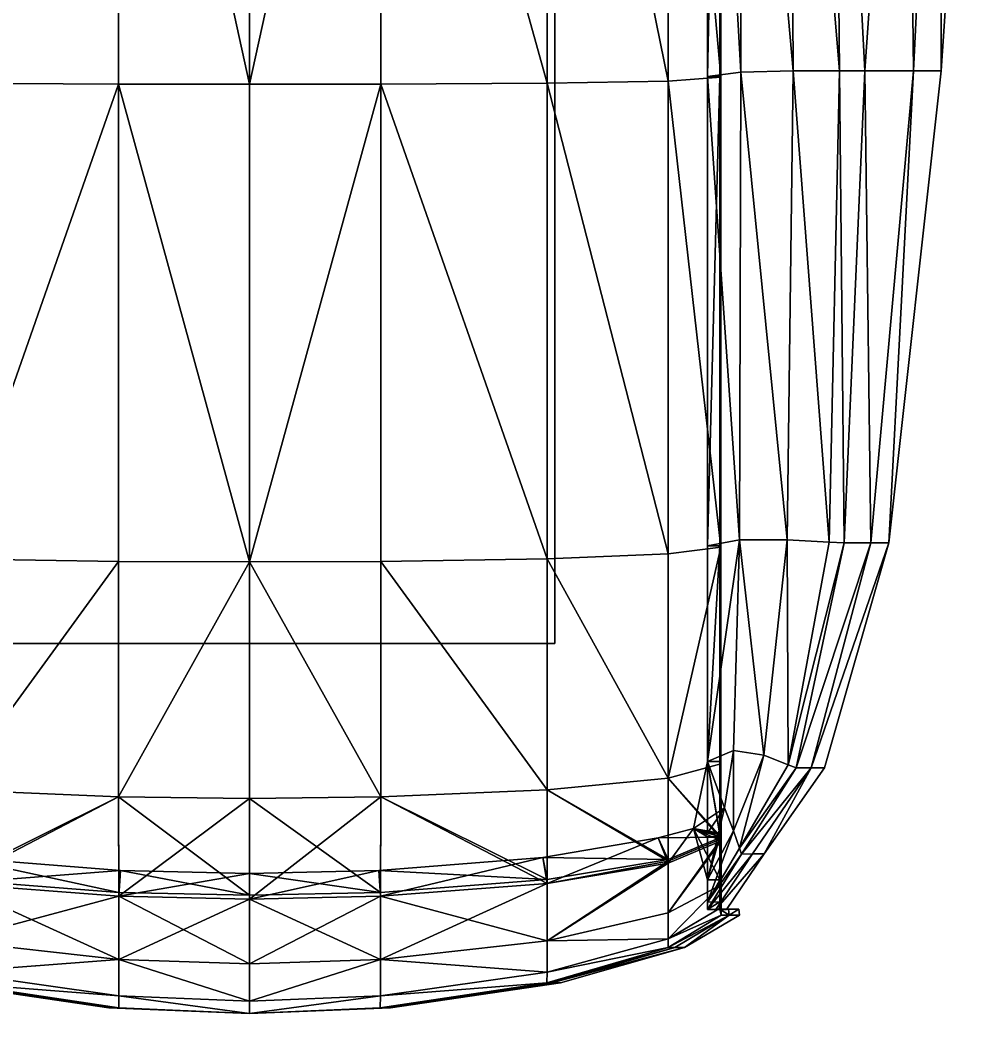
# Model space of a CAD drawing. Header units: centimetres. Extents: x -1193 to 1218, y -860 to 783.
# Drawn here: x 1087.2 to 1216.3, y -178.6 to -44.5 of the extents above; entities that cross this region are included whole.
import ezdxf

# ---------------------------------------------------------------- set-up
doc = ezdxf.new("R2010")
doc.units = ezdxf.units.CM
doc.layers.add('fabric', color=7, linetype='Continuous', true_color=0x9ab9e5)
doc.layers.add('wood', color=7, linetype='Continuous', true_color=0x9ab9e5)

msp = doc.modelspace()

# ---------------------------------------------------------------- meshes
at = {"layer": 'fabric', "color": 224, "true_color": 0xa7007f}
mesh = msp.add_polyface(dxfattribs=at)
corners = [(1078.08, 27.18, 210.03), (1100.45, 27.14, 211.48), (1100.45, 107.42, 211.46), (1078.08, 107.38, 210.02), (1061.84, 107.5, 207.6), (1061.84, 27.39, 207.6), (1052.2, 28.41, 198.82), (1045.5, 28.59, 190.5), (1045.08, -51.34, 190.46), (1039.59, 28.59, 160.6), (1038.86, -51.34, 160.53), (1052.3, 108.37, 198.83), (1045.92, 108.52, 190.54), (1040.32, 108.52, 160.67), (1056.55, 27.89, 204.19), (1052.09, -51.54, 198.81), (1054.76, 27.84, 204.73), (1054.76, 107.87, 204.73), (1056.55, 107.91, 204.19), (1118.04, 27.14, 211.8), (1118.04, 107.43, 211.78), (1029.83, 28.59, 90.48), (1035.45, -51.34, 90.41), (1036.66, 28.59, 0.25), (1040.59, -51.34, 0.19), (1029.81, 108.52, 90.56), (1019.84, 28.59, -78.8), (1035.55, 108.52, 0.32), (1054.9, 107.93, 204.19), (1054.9, 27.91, 204.19), (1056.55, -52.13, 204.19), (1054.76, -52.19, 204.73), (1078.08, 27.18, -419.51), (1078.08, 107.38, -419.5), (1100.45, 107.42, -420.94), (1100.45, 27.14, -420.96), (1061.84, 27.39, -417.08), (1061.84, 107.5, -417.08), (1045.08, -51.34, -399.94), (1045.5, 28.59, -399.98), (1052.2, 28.41, -408.3), (1038.86, -51.34, -370.01), (1039.59, 28.59, -370.08), (1045.92, 108.52, -400.02), (1052.3, 108.37, -408.31), (1052.09, -51.54, -408.29), (1056.55, 27.89, -413.67), (1054.76, 27.84, -414.21), (1054.76, 107.87, -414.21), (1056.55, 107.91, -413.67), (1118.04, 107.43, -421.26), (1118.04, 27.14, -421.28), (1035.45, -51.34, -299.89), (1029.83, 28.59, -299.96), (1028.92, -51.34, -209.67), (1025, 28.59, -209.74), (1040.32, 108.52, -370.15), (1029.81, 108.52, -300.04), (1023.89, 108.52, -209.81), (1054.9, 107.93, -413.67), (1054.9, 27.91, -413.67), (1056.55, -52.13, -413.67), (1054.76, -52.19, -414.21)]
mesh.append_faces([[corners[k] for k in face] for face in [(0, 1, 2), (2, 3, 0), (3, 4, 5), (5, 0, 3), (6, 7, 8), (7, 9, 10), (7, 6, 11), (11, 12, 7), (12, 13, 9), (9, 7, 12), (14, 6, 15), (16, 5, 4), (4, 17, 16), (18, 11, 6), (6, 14, 18), (2, 1, 19), (19, 20, 2), (9, 21, 22), (21, 23, 24), (21, 9, 13), (23, 21, 25), (24, 23, 26), (26, 23, 27), (28, 18, 14), (14, 29, 28), (29, 14, 30), (28, 29, 16), (16, 17, 28), (31, 16, 29), (32, 33, 34), (34, 35, 32), (33, 32, 36), (36, 37, 33), (38, 39, 40), (41, 42, 39), (39, 43, 44), (44, 40, 39), (43, 39, 42), (45, 40, 46), (47, 48, 37), (37, 36, 47), (49, 46, 40), (40, 44, 49), (34, 50, 51), (51, 35, 34), (52, 53, 42), (54, 55, 53), (56, 42, 53), (57, 53, 55), (26, 55, 54), (58, 55, 26), (59, 60, 46), (46, 49, 59), (61, 46, 60), (59, 48, 47), (47, 60, 59), (60, 47, 62)]], dxfattribs={"vtx2": -1, "color": 224})
mesh = msp.add_polyface(dxfattribs=at)
corners = [(1158.01, 27.18, 210.03), (1158.01, 107.38, 210.02), (1135.64, 107.42, 211.46), (1135.64, 27.14, 211.48), (1174.25, 27.39, 207.6), (1174.25, 107.5, 207.6), (1191.01, -51.34, 190.46), (1190.59, 28.59, 190.5), (1183.89, 28.41, 198.82), (1197.23, -51.34, 160.53), (1196.49, 28.59, 160.6), (1190.17, 108.52, 190.54), (1183.79, 108.37, 198.83), (1195.77, 108.52, 160.67), (1184, -51.54, 198.81), (1179.54, 27.89, 204.19), (1181.33, 27.84, 204.73), (1181.33, 107.87, 204.73), (1179.54, 107.91, 204.19), (1118.04, 107.43, 211.78), (1118.04, 27.14, 211.8), (1200.64, -51.34, 90.41), (1206.26, 28.59, 90.48), (1207.17, -51.34, 0.19), (1211.09, 28.59, 0.25), (1206.28, 108.52, 90.56), (1210.89, -51.34, -78.8), (1216.25, 28.59, -78.8), (1212.2, 108.52, 0.32), (1181.19, 107.93, 204.19), (1181.19, 27.91, 204.19), (1179.54, -52.13, 204.19), (1181.33, -52.19, 204.73), (1158.01, 27.18, -419.51), (1135.64, 27.14, -420.96), (1135.64, 107.42, -420.94), (1158.01, 107.38, -419.5), (1174.25, 107.5, -417.08), (1174.25, 27.39, -417.08), (1183.89, 28.41, -408.3), (1190.59, 28.59, -399.98), (1191.01, -51.34, -399.94), (1196.49, 28.59, -370.08), (1197.23, -51.34, -370.01), (1183.79, 108.37, -408.31), (1190.17, 108.52, -400.02), (1179.54, 27.89, -413.67), (1184, -51.54, -408.29), (1181.33, 27.84, -414.21), (1181.33, 107.87, -414.21), (1179.54, 107.91, -413.67), (1118.04, 27.14, -421.28), (1118.04, 107.43, -421.26), (1206.26, 28.59, -299.96), (1200.64, -51.34, -299.89), (1211.09, 28.59, -209.74), (1207.17, -51.34, -209.67), (1195.77, 108.52, -370.15), (1206.28, 108.52, -300.04), (1212.2, 108.52, -209.81), (1181.19, 107.93, -413.67), (1181.19, 27.91, -413.67), (1179.54, -52.13, -413.67), (1181.33, -52.19, -414.21)]
mesh.append_faces([[corners[k] for k in face] for face in [(0, 1, 2), (2, 3, 0), (1, 0, 4), (4, 5, 1), (6, 7, 8), (9, 10, 7), (7, 11, 12), (12, 8, 7), (11, 7, 10), (10, 13, 11), (14, 8, 15), (16, 17, 5), (5, 4, 16), (18, 15, 8), (8, 12, 18), (2, 19, 20), (20, 3, 2), (21, 22, 10), (23, 24, 22), (13, 10, 22), (25, 22, 24), (26, 27, 24), (28, 24, 27), (29, 30, 15), (15, 18, 29), (31, 15, 30), (29, 17, 16), (16, 30, 29), (30, 16, 32), (33, 34, 35), (35, 36, 33), (36, 37, 38), (38, 33, 36), (39, 40, 41), (40, 42, 43), (40, 39, 44), (44, 45, 40), (42, 40, 45), (46, 39, 47), (48, 38, 37), (37, 49, 48), (50, 44, 39), (39, 46, 50), (35, 34, 51), (51, 52, 35), (42, 53, 54), (53, 55, 56), (53, 42, 57), (55, 53, 58), (55, 27, 26), (27, 55, 59), (60, 50, 46), (46, 61, 60), (61, 46, 62), (60, 61, 48), (48, 49, 60), (63, 48, 61)]], dxfattribs={"vtx2": -1, "color": 224})
mesh = msp.add_polyface(dxfattribs=at)
corners = [(1078.08, -53.02, 210.04), (1100.45, -53.13, 211.49), (1100.45, 27.14, 211.48), (1078.08, 27.18, 210.03), (1078.08, -116.83, 209.21), (1061.84, -52.72, 207.6), (1061.84, -116.15, 206.81), (1061.84, 27.39, 207.6), (1045.08, -51.34, 190.46), (1052.09, -51.54, 198.81), (1052.2, 28.41, 198.82), (1045.85, -114.27, 190.12), (1038.86, -51.34, 160.53), (1040.21, -114.59, 160.4), (1045.5, 28.59, 190.5), (1054.76, -52.19, 204.73), (1054.76, 27.84, 204.73), (1054.76, -115.25, 203.99), (1056.55, -52.13, 204.19), (1052.29, -114.27, 198.23), (1056.55, 27.89, 204.19), (1118.04, -117.26, 211), (1118.04, -53.15, 211.82), (1118.04, 27.14, 211.8), (1035.45, -51.34, 90.41), (1039.59, 28.59, 160.6), (1038.21, -114.69, 90.35), (1040.59, -51.34, 0.19), (1046.31, -114.69, 0.13), (1029.83, 28.59, 90.48), (1019.84, 28.59, -78.8), (1025.2, -51.34, -78.8), (1032.2, -114.69, -78.8), (1054.9, -52.11, 204.19), (1054.9, 27.91, 204.19), (1056.55, -115.11, 203.47), (1078.08, -53.02, -419.52), (1078.08, 27.18, -419.51), (1100.45, 27.14, -420.96), (1100.45, -53.13, -420.98), (1078.08, -116.83, -418.7), (1061.84, -116.15, -416.29), (1061.84, -52.72, -417.08), (1061.84, 27.39, -417.08), (1052.2, 28.41, -408.3), (1052.09, -51.54, -408.29), (1045.08, -51.34, -399.94), (1045.85, -114.27, -399.6), (1052.29, -114.27, -407.71), (1040.21, -114.59, -369.88), (1038.86, -51.34, -370.01), (1045.5, 28.59, -399.98), (1054.76, -52.19, -414.21), (1054.76, 27.84, -414.21), (1054.76, -115.25, -413.48), (1056.55, -52.13, -413.67), (1056.55, 27.89, -413.67), (1118.04, -53.15, -421.3), (1118.04, -117.26, -420.48), (1118.04, 27.14, -421.28), (1039.59, 28.59, -370.08), (1035.45, -51.34, -299.89), (1038.21, -114.69, -299.83), (1034.64, -114.69, -209.61), (1028.92, -51.34, -209.67), (1029.83, 28.59, -299.96), (1054.9, 27.91, -413.67), (1054.9, -52.11, -413.67), (1056.55, -115.11, -412.95)]
mesh.append_faces([[corners[k] for k in face] for face in [(0, 1, 2), (2, 3, 0), (1, 0, 4), (0, 5, 6), (3, 7, 5), (5, 0, 3), (8, 9, 10), (9, 8, 11), (8, 12, 13), (12, 8, 14), (15, 5, 7), (7, 16, 15), (5, 15, 17), (18, 9, 19), (9, 18, 20), (21, 22, 1), (2, 1, 22), (22, 23, 2), (24, 12, 25), (12, 24, 26), (24, 27, 28), (27, 24, 29), (30, 31, 27), (27, 31, 32), (18, 33, 34), (33, 18, 35), (17, 15, 33), (34, 33, 15), (36, 37, 38), (38, 39, 36), (40, 36, 39), (41, 42, 36), (37, 36, 42), (42, 43, 37), (44, 45, 46), (47, 46, 45), (45, 48, 47), (49, 50, 46), (51, 46, 50), (52, 53, 43), (43, 42, 52), (54, 52, 42), (48, 45, 55), (56, 55, 45), (39, 57, 58), (38, 59, 57), (57, 39, 38), (60, 50, 61), (62, 61, 50), (63, 64, 61), (65, 61, 64), (64, 31, 30), (32, 31, 64), (66, 67, 55), (68, 55, 67), (67, 52, 54), (52, 67, 66)]], dxfattribs={"vtx2": -1, "color": 224})
mesh = msp.add_polyface(dxfattribs=at)
corners = [(1158.01, -53.02, 210.04), (1158.01, 27.18, 210.03), (1135.64, 27.14, 211.48), (1135.64, -53.13, 211.49), (1158.01, -116.83, 209.21), (1174.25, -116.15, 206.81), (1174.25, -52.72, 207.6), (1174.25, 27.39, 207.6), (1183.89, 28.41, 198.82), (1184, -51.54, 198.81), (1191.01, -51.34, 190.46), (1190.24, -114.27, 190.12), (1195.88, -114.59, 160.4), (1197.23, -51.34, 160.53), (1190.59, 28.59, 190.5), (1181.33, -52.19, 204.73), (1181.33, 27.84, 204.73), (1181.33, -115.25, 203.99), (1183.8, -114.27, 198.23), (1179.54, -52.13, 204.19), (1179.54, 27.89, 204.19), (1118.04, -53.15, 211.82), (1118.04, -117.26, 211), (1118.04, 27.14, 211.8), (1196.49, 28.59, 160.6), (1200.64, -51.34, 90.41), (1197.88, -114.69, 90.35), (1201.45, -114.69, 0.13), (1207.17, -51.34, 0.19), (1206.26, 28.59, 90.48), (1211.09, 28.59, 0.25), (1210.89, -51.34, -78.8), (1203.88, -114.69, -78.8), (1181.19, 27.91, 204.19), (1181.19, -52.11, 204.19), (1179.54, -115.11, 203.47), (1158.01, -53.02, -419.52), (1135.64, -53.13, -420.98), (1135.64, 27.14, -420.96), (1158.01, 27.18, -419.51), (1158.01, -116.83, -418.7), (1174.25, -52.72, -417.08), (1174.25, -116.15, -416.29), (1174.25, 27.39, -417.08), (1191.01, -51.34, -399.94), (1184, -51.54, -408.29), (1183.89, 28.41, -408.3), (1190.24, -114.27, -399.6), (1183.8, -114.27, -407.71), (1197.23, -51.34, -370.01), (1195.88, -114.59, -369.88), (1190.59, 28.59, -399.98), (1181.33, -52.19, -414.21), (1181.33, 27.84, -414.21), (1181.33, -115.25, -413.48), (1179.54, -52.13, -413.67), (1179.54, 27.89, -413.67), (1118.04, -117.26, -420.48), (1118.04, -53.15, -421.3), (1118.04, 27.14, -421.28), (1200.64, -51.34, -299.89), (1196.49, 28.59, -370.08), (1197.88, -114.69, -299.83), (1207.17, -51.34, -209.67), (1201.45, -114.69, -209.61), (1206.26, 28.59, -299.96), (1211.09, 28.59, -209.74), (1181.19, -52.11, -413.67), (1181.19, 27.91, -413.67), (1179.54, -115.11, -412.95)]
mesh.append_faces([[corners[k] for k in face] for face in [(0, 1, 2), (2, 3, 0), (4, 0, 3), (5, 6, 0), (1, 0, 6), (6, 7, 1), (8, 9, 10), (11, 10, 9), (12, 13, 10), (14, 10, 13), (15, 16, 7), (7, 6, 15), (17, 15, 6), (18, 9, 19), (20, 19, 9), (3, 21, 22), (2, 23, 21), (21, 3, 2), (24, 13, 25), (26, 25, 13), (27, 28, 25), (29, 25, 28), (30, 28, 31), (32, 31, 28), (33, 34, 19), (35, 19, 34), (34, 15, 17), (15, 34, 33), (36, 37, 38), (38, 39, 36), (37, 36, 40), (36, 41, 42), (39, 43, 41), (41, 36, 39), (44, 45, 46), (47, 48, 45), (45, 44, 47), (44, 49, 50), (49, 44, 51), (52, 41, 43), (43, 53, 52), (41, 52, 54), (55, 45, 48), (45, 55, 56), (57, 58, 37), (38, 37, 58), (58, 59, 38), (60, 49, 61), (49, 60, 62), (60, 63, 64), (63, 60, 65), (31, 63, 66), (63, 31, 32), (55, 67, 68), (67, 55, 69), (54, 52, 67), (68, 67, 52)]], dxfattribs={"vtx2": -1, "color": 224})
mesh = msp.add_polyface(dxfattribs=at)
corners = [(1078.08, -116.83, 209.21), (1061.84, -116.15, 206.81), (1061.84, -146.25, 204.41), (1100.45, -117.18, 210.67), (1078.08, -147.83, 206.73), (1056.55, -144.05, 201.31), (1056.55, -115.11, 203.47), (1052.29, -114.27, 198.23), (1053.08, -142.55, 196.53), (1054.76, -115.25, 203.99), (1049.01, -143.19, 189.18), (1045.85, -114.27, 190.12), (1040.21, -114.59, 160.4), (1045.75, -144.46, 160.14), (1118.04, -117.26, 211), (1100.45, -148.77, 208.17), (1044.66, -144.89, 90.32), (1038.21, -114.69, 90.35), (1046.31, -114.69, 0.13), (1100.45, -53.13, 211.49), (1078.08, -53.02, 210.04), (1052.09, -51.54, 198.81), (1045.08, -51.34, 190.46), (1061.84, -52.72, 207.6), (1056.55, -52.13, 204.19), (1038.86, -51.34, 160.53), (1035.45, -51.34, 90.41), (1032.2, -114.69, -78.8), (1040.59, -51.34, 0.19), (1054.9, -115.1, 203.47), (1054.9, -52.11, 204.19), (1054.9, -144.03, 201.31), (1054.76, -144.36, 201.8), (1054.31, -144.89, 0.1), (1061.84, -146.25, -413.89), (1061.84, -116.15, -416.29), (1078.08, -116.83, -418.7), (1078.08, -147.83, -416.21), (1100.45, -117.18, -420.15), (1056.55, -144.05, -410.79), (1053.08, -142.55, -406.01), (1052.29, -114.27, -407.71), (1056.55, -115.11, -412.95), (1054.76, -115.25, -413.48), (1049.01, -143.19, -398.66), (1045.85, -114.27, -399.6), (1045.75, -144.46, -369.63), (1040.21, -114.59, -369.88), (1100.45, -148.77, -417.65), (1118.04, -117.26, -420.48), (1034.64, -114.69, -209.61), (1038.21, -114.69, -299.83), (1044.66, -144.89, -299.8), (1100.45, -53.13, -420.98), (1078.08, -53.02, -419.52), (1045.08, -51.34, -399.94), (1061.84, -52.72, -417.08), (1056.55, -52.13, -413.67), (1038.86, -51.34, -370.01), (1035.45, -51.34, -299.89), (1028.92, -51.34, -209.67), (1054.9, -52.11, -413.67), (1054.9, -115.1, -412.95), (1054.9, -144.03, -410.79), (1054.76, -144.36, -411.28), (1042.65, -144.89, -209.59)]
mesh.append_faces([[corners[k] for k in face] for face in [(0, 1, 2), (3, 0, 4), (5, 6, 7), (7, 8, 5), (2, 1, 9), (10, 8, 7), (7, 11, 10), (11, 12, 13), (13, 10, 11), (14, 3, 15), (16, 17, 18), (13, 12, 17), (0, 3, 19), (1, 0, 20), (11, 7, 21), (12, 11, 22), (9, 1, 23), (7, 6, 24), (19, 3, 14), (17, 12, 25), (18, 17, 26), (27, 18, 28), (6, 29, 30), (29, 6, 5), (5, 31, 29), (30, 29, 9), (29, 31, 32), (32, 9, 29), (33, 18, 27), (34, 35, 36), (37, 36, 38), (39, 40, 41), (41, 42, 39), (43, 35, 34), (44, 45, 41), (41, 40, 44), (45, 44, 46), (46, 47, 45), (48, 38, 49), (50, 51, 52), (51, 47, 46), (53, 38, 36), (54, 36, 35), (55, 45, 47), (56, 35, 43), (57, 42, 41), (49, 38, 53), (58, 47, 51), (59, 51, 50), (60, 50, 27), (61, 62, 42), (62, 63, 39), (39, 42, 62), (43, 62, 61), (62, 43, 64), (64, 63, 62), (27, 50, 65)]], dxfattribs={"vtx2": -1, "color": 224})
mesh = msp.add_polyface(dxfattribs=at)
corners = [(1174.25, -146.25, 204.41), (1174.25, -116.15, 206.81), (1158.01, -116.83, 209.21), (1158.01, -147.83, 206.73), (1135.64, -117.18, 210.67), (1179.54, -144.05, 201.31), (1183.01, -142.55, 196.53), (1183.8, -114.27, 198.23), (1179.54, -115.11, 203.47), (1181.33, -115.25, 203.99), (1187.08, -143.19, 189.18), (1190.24, -114.27, 190.12), (1190.34, -144.46, 160.14), (1195.88, -114.59, 160.4), (1135.64, -148.77, 208.17), (1118.04, -117.26, 211), (1201.45, -114.69, 0.13), (1197.88, -114.69, 90.35), (1191.43, -144.89, 90.32), (1135.64, -53.13, 211.49), (1158.01, -53.02, 210.04), (1184, -51.54, 198.81), (1191.01, -51.34, 190.46), (1174.25, -52.72, 207.6), (1179.54, -52.13, 204.19), (1197.23, -51.34, 160.53), (1200.64, -51.34, 90.41), (1207.17, -51.34, 0.19), (1203.88, -114.69, -78.8), (1181.19, -52.11, 204.19), (1181.19, -115.1, 203.47), (1181.19, -144.03, 201.31), (1181.33, -144.36, 201.8), (1193.44, -144.89, 0.1), (1158.01, -116.83, -418.7), (1174.25, -116.15, -416.29), (1174.25, -146.25, -413.89), (1135.64, -117.18, -420.15), (1158.01, -147.83, -416.21), (1179.54, -144.05, -410.79), (1179.54, -115.11, -412.95), (1183.8, -114.27, -407.71), (1183.01, -142.55, -406.01), (1181.33, -115.25, -413.48), (1187.08, -143.19, -398.66), (1190.24, -114.27, -399.6), (1195.88, -114.59, -369.88), (1190.34, -144.46, -369.63), (1118.04, -117.26, -420.48), (1135.64, -148.77, -417.65), (1191.43, -144.89, -299.8), (1197.88, -114.69, -299.83), (1201.45, -114.69, -209.61), (1135.64, -53.13, -420.98), (1158.01, -53.02, -419.52), (1191.01, -51.34, -399.94), (1174.25, -52.72, -417.08), (1179.54, -52.13, -413.67), (1197.23, -51.34, -370.01), (1200.64, -51.34, -299.89), (1207.17, -51.34, -209.67), (1181.19, -115.1, -412.95), (1181.19, -52.11, -413.67), (1181.19, -144.03, -410.79), (1181.33, -144.36, -411.28), (1193.44, -144.89, -209.59)]
mesh.append_faces([[corners[k] for k in face] for face in [(0, 1, 2), (3, 2, 4), (5, 6, 7), (7, 8, 5), (9, 1, 0), (10, 11, 7), (7, 6, 10), (11, 10, 12), (12, 13, 11), (14, 4, 15), (16, 17, 18), (17, 13, 12), (19, 4, 2), (20, 2, 1), (21, 7, 11), (22, 11, 13), (23, 1, 9), (24, 8, 7), (15, 4, 19), (25, 13, 17), (26, 17, 16), (27, 16, 28), (29, 30, 8), (30, 31, 5), (5, 8, 30), (9, 30, 29), (30, 9, 32), (32, 31, 30), (28, 16, 33), (34, 35, 36), (37, 34, 38), (39, 40, 41), (41, 42, 39), (36, 35, 43), (44, 42, 41), (41, 45, 44), (45, 46, 47), (47, 44, 45), (48, 37, 49), (50, 51, 52), (47, 46, 51), (34, 37, 53), (35, 34, 54), (46, 45, 55), (43, 35, 56), (41, 40, 57), (53, 37, 48), (51, 46, 58), (52, 51, 59), (28, 52, 60), (40, 61, 62), (61, 40, 39), (39, 63, 61), (62, 61, 43), (61, 63, 64), (64, 43, 61), (65, 52, 28)]], dxfattribs={"vtx2": -1, "color": 224})
mesh = msp.add_polyface(dxfattribs=at)
corners = [(1157.99, -168.08, 193.04), (1157.98, -172.32, 162.59), (1174.24, -167.84, 161.65), (1174.24, -164.34, 191.54), (1174.25, -157.42, 199.55), (1158, -160.39, 201.43), (1174.25, -146.25, 204.41), (1158.01, -147.83, 206.73), (1158.01, -116.83, 209.21), (1135.64, -148.77, 208.17), (1181.34, -160.57, 190.06), (1181.34, -154.42, 197.35), (1181.33, -144.36, 201.8), (1181.33, -115.25, 203.99), (1157.97, -173.73, 91.99), (1158.62, -173.72, 1.3), (1175.14, -169.01, 0.87), (1174.24, -169.01, 91.36), (1135.59, -177.1, 92.49), (1159.77, -173.72, -78.8), (1135.99, -177.1, 1.64), (1181.35, -164.64, 90.9), (1182.45, -164.64, 0.53), (1176.43, -169.01, -78.8), (1157.99, -168.08, -402.52), (1174.24, -164.34, -401.02), (1174.24, -167.84, -371.13), (1157.98, -172.32, -372.08), (1158, -160.39, -410.92), (1174.25, -157.67, -408.86), (1135.63, -162.12, -412.25), (1158.01, -147.83, -416.21), (1174.25, -146.25, -413.89), (1174.25, -157.18, -409.21), (1158, -159.89, -411.25), (1158.01, -116.83, -418.7), (1135.64, -148.77, -417.65), (1181.34, -160.57, -399.55), (1179.54, -159.92, -399.28), (1179.54, -154.14, -406.26), (1177.65, -153.03, -405.8), (1181.34, -154.67, -406.66), (1181.33, -144.36, -411.28), (1181.34, -154.18, -407.01), (1181.33, -115.25, -413.48), (1157.97, -173.73, -301.47), (1174.24, -169.01, -300.84), (1175.14, -169.01, -210.35), (1158.62, -173.72, -210.78), (1135.59, -177.1, -301.97), (1135.99, -177.1, -211.12), (1181.35, -164.64, -300.38), (1182.45, -164.64, -210.02), (1172.91, -154.26, -406.67), (1157.4, -156.9, -408.55)]
mesh.append_faces([[corners[k] for k in face] for face in [(0, 1, 2), (2, 3, 0), (4, 5, 0), (0, 3, 4), (4, 6, 7), (7, 5, 4), (8, 7, 6), (5, 7, 9), (10, 3, 2), (11, 4, 3), (6, 4, 11), (6, 12, 13), (14, 15, 16), (16, 17, 14), (1, 14, 17), (17, 2, 1), (15, 14, 18), (19, 15, 20), (2, 17, 21), (17, 16, 22), (22, 16, 23), (23, 16, 15), (15, 19, 23), (24, 25, 26), (26, 27, 24), (24, 28, 29), (29, 25, 24), (30, 28, 24), (31, 32, 33), (33, 34, 31), (32, 31, 35), (36, 31, 34), (26, 25, 37), (38, 39, 40), (25, 29, 41), (32, 42, 43), (43, 33, 32), (44, 42, 32), (45, 46, 47), (47, 48, 45), (27, 26, 46), (46, 45, 27), (49, 45, 48), (50, 48, 19), (51, 46, 26), (52, 47, 46), (23, 47, 52), (23, 19, 48), (48, 47, 23), (53, 29, 28), (28, 54, 53), (54, 34, 33), (33, 53, 54), (40, 41, 29), (29, 53, 40), (53, 33, 43), (43, 40, 53)]], dxfattribs={"vtx2": -1, "color": 224})
mesh = msp.add_polyface(dxfattribs=at)
corners = [(1179.54, -162.89, 160.73), (1183.83, -155.67, 160.13), (1183.01, -153.33, 188.71), (1181.79, -150.25, 194.29), (1177.65, -153.03, 196.32), (1179.54, -159.92, 189.79), (1181.34, -154.42, 197.35), (1181.33, -144.36, 201.8), (1174.25, -146.25, 204.41), (1183.01, -142.55, 196.53), (1179.54, -144.05, 201.31), (1187.08, -143.19, 189.18), (1190.34, -144.46, 160.14), (1191.43, -144.89, 90.32), (1193.44, -144.89, 0.1), (1201.45, -114.69, 0.13), (1197.88, -114.69, 90.35), (1184.1, -156.45, 90.44), (1185.56, -156.44, 0.19), (1187.12, -156.44, -78.8), (1195.25, -144.89, -78.8), (1181.19, -153.89, 196.95), (1181.19, -144.03, 201.31), (1181.19, -159.9, 189.79), (1181.34, -160.57, 190.06), (1203.88, -114.69, -78.8), (1183.01, -153.33, -398.19), (1183.83, -155.67, -369.61), (1179.54, -162.89, -370.21), (1181.79, -150.25, -403.78), (1179.54, -159.92, -399.28), (1177.65, -153.03, -405.8), (1179.54, -144.05, -410.79), (1183.01, -142.55, -406.01), (1179.54, -153.66, -406.6), (1187.08, -143.19, -398.66), (1190.34, -144.46, -369.63), (1201.45, -114.69, -209.61), (1193.44, -144.89, -209.59), (1191.43, -144.89, -299.8), (1197.88, -114.69, -299.83), (1184.1, -156.45, -299.92), (1185.56, -156.44, -209.67), (1181.19, -153.64, -406.61), (1181.19, -144.03, -410.79), (1181.19, -159.9, -399.28), (1181.19, -154.13, -406.25), (1179.54, -154.14, -406.26), (1181.34, -154.18, -407.01), (1181.33, -144.36, -411.28), (1181.34, -160.57, -399.55), (1181.34, -154.67, -406.66)]
mesh.append_faces([[corners[k] for k in face] for face in [(34, 31, 43), (46, 31, 47), (43, 31, 48), (51, 31, 46)]], dxfattribs={"color": 224})
mesh.append_faces([[corners[k] for k in face] for face in [(34, 29, 31)]], dxfattribs={"vtx0": -1, "color": 224})
mesh.append_faces([[corners[k] for k in face] for face in [(29, 30, 31)]], dxfattribs={"vtx0": -1, "vtx1": -1, "color": 224})
mesh.append_faces([[corners[k] for k in face] for face in [(34, 32, 29)]], dxfattribs={"vtx1": -1, "vtx2": -1, "color": 224})
mesh.append_faces([[corners[k] for k in face] for face in [(0, 1, 2), (3, 4, 5), (5, 2, 3), (6, 7, 8), (3, 9, 10), (10, 4, 3), (2, 11, 9), (9, 3, 2), (11, 2, 1), (1, 12, 11), (13, 14, 15), (12, 13, 16), (13, 12, 1), (1, 17, 13), (14, 13, 17), (17, 18, 14), (19, 20, 14), (14, 18, 19), (21, 4, 10), (10, 22, 21), (23, 5, 4), (4, 21, 23), (7, 6, 21), (21, 22, 7), (24, 23, 21), (21, 6, 24), (14, 20, 25), (26, 27, 28), (29, 26, 30), (32, 33, 29), (26, 29, 33), (33, 35, 26), (35, 36, 27), (27, 26, 35), (37, 38, 39), (40, 39, 36), (39, 41, 27), (27, 36, 39), (38, 42, 41), (41, 39, 38), (38, 20, 19), (19, 42, 38), (32, 34, 43), (43, 44, 32), (30, 45, 46), (46, 47, 30), (43, 48, 49), (49, 44, 43), (50, 51, 46), (25, 20, 38)]], dxfattribs={"vtx2": -1, "color": 224})
mesh = msp.add_polyface(dxfattribs=at)
corners = [(1078.1, -168.08, 193.04), (1100.47, -170.62, 194.08), (1100.46, -162.12, 202.77), (1078.09, -160.39, 201.43), (1078.11, -172.32, 162.59), (1100.49, -175.48, 163.31), (1078.08, -147.83, 206.73), (1100.45, -148.77, 208.17), (1100.45, -117.18, 210.67), (1118.04, -171.19, 194.31), (1118.04, -162.51, 203.06), (1118.04, -148.98, 208.49), (1118.04, -117.26, 211), (1078.12, -173.73, 91.99), (1100.5, -177.1, 92.49), (1077.46, -173.72, 1.3), (1100.1, -177.1, 1.64), (1076.32, -173.72, -78.8), (1099.14, -177.09, -78.8), (1118.04, -177.85, 1.71), (1118.04, -177.85, 92.6), (1118.04, -176.19, 163.47), (1118.04, -177.86, -78.8), (1100.47, -170.62, -403.56), (1078.1, -168.08, -402.52), (1078.09, -160.39, -410.92), (1100.46, -162.12, -412.25), (1078.11, -172.32, -372.08), (1100.49, -175.48, -372.79), (1100.45, -117.18, -420.15), (1100.45, -148.77, -417.65), (1078.08, -147.83, -416.21), (1100.46, -161.61, -412.58), (1078.09, -159.89, -411.25), (1118.04, -171.19, -403.79), (1118.04, -162.51, -412.55), (1118.04, -117.26, -420.48), (1118.04, -148.98, -417.97), (1078.12, -173.73, -301.47), (1100.5, -177.1, -301.97), (1077.46, -173.72, -210.78), (1100.1, -177.1, -211.12), (1118.04, -177.85, -211.19), (1118.04, -177.85, -302.08), (1118.04, -176.19, -372.95), (1118.04, -161.99, -412.87), (1100.71, -158.66, -409.81), (1078.69, -156.9, -408.55), (1063.18, -154.26, -406.67), (1118.04, -159.06, -410.09)]
mesh.append_faces([[corners[k] for k in face] for face in [(0, 1, 2), (2, 3, 0), (4, 5, 1), (1, 0, 4), (6, 7, 8), (7, 6, 3), (3, 2, 7), (1, 9, 10), (10, 2, 1), (7, 11, 12), (13, 14, 5), (5, 4, 13), (15, 16, 14), (14, 13, 15), (16, 15, 17), (17, 18, 16), (14, 16, 19), (5, 14, 20), (20, 21, 5), (21, 9, 1), (1, 5, 21), (11, 7, 2), (2, 10, 11), (22, 19, 16), (16, 18, 22), (23, 24, 25), (25, 26, 23), (27, 24, 23), (23, 28, 27), (29, 30, 31), (30, 32, 33), (33, 31, 30), (34, 23, 26), (26, 35, 34), (36, 37, 30), (38, 27, 28), (28, 39, 38), (40, 38, 39), (39, 41, 40), (41, 18, 17), (17, 40, 41), (42, 41, 39), (43, 39, 28), (44, 28, 23), (23, 34, 44), (30, 37, 45), (45, 32, 30), (22, 18, 41), (41, 42, 22), (46, 26, 25), (25, 47, 46), (33, 47, 48), (47, 33, 32), (32, 46, 47), (49, 35, 26), (26, 46, 49), (46, 32, 45)]], dxfattribs={"vtx2": -1, "color": 224})
mesh = msp.add_polyface(dxfattribs=at)
corners = [(1135.61, -170.62, 194.08), (1157.99, -168.08, 193.04), (1158, -160.39, 201.43), (1135.63, -162.12, 202.77), (1157.98, -172.32, 162.59), (1135.6, -175.48, 163.31), (1135.64, -117.18, 210.67), (1135.64, -148.77, 208.17), (1158.01, -147.83, 206.73), (1118.04, -171.19, 194.31), (1118.04, -162.51, 203.06), (1118.04, -117.26, 211), (1118.04, -148.98, 208.49), (1157.97, -173.73, 91.99), (1135.59, -177.1, 92.49), (1135.99, -177.1, 1.64), (1158.62, -173.72, 1.3), (1136.94, -177.09, -78.8), (1159.77, -173.72, -78.8), (1118.04, -177.85, 92.6), (1118.04, -177.85, 1.71), (1118.04, -176.19, 163.47), (1100.5, -177.1, 92.49), (1118.04, -177.86, -78.8), (1157.99, -168.08, -402.52), (1135.61, -170.62, -403.56), (1135.63, -162.12, -412.25), (1157.98, -172.32, -372.08), (1135.6, -175.48, -372.79), (1158.01, -147.83, -416.21), (1135.64, -148.77, -417.65), (1135.64, -117.18, -420.15), (1158, -159.89, -411.25), (1135.63, -161.61, -412.58), (1118.04, -171.19, -403.79), (1118.04, -162.51, -412.55), (1118.04, -148.98, -417.97), (1118.04, -117.26, -420.48), (1157.97, -173.73, -301.47), (1135.59, -177.1, -301.97), (1158.62, -173.72, -210.78), (1135.99, -177.1, -211.12), (1118.04, -177.85, -211.19), (1118.04, -177.85, -302.08), (1118.04, -176.19, -372.95), (1118.04, -161.99, -412.87), (1100.5, -177.1, -301.97), (1100.49, -175.48, -372.79), (1157.4, -156.9, -408.55), (1158, -160.39, -410.92), (1135.38, -158.66, -409.81), (1118.04, -159.06, -410.09), (1100.71, -158.66, -409.81)]
mesh.append_faces([[corners[k] for k in face] for face in [(0, 1, 2), (2, 3, 0), (4, 1, 0), (0, 5, 4), (6, 7, 8), (7, 3, 2), (9, 0, 3), (3, 10, 9), (11, 12, 7), (13, 4, 5), (5, 14, 13), (14, 15, 16), (15, 17, 18), (14, 19, 20), (20, 15, 14), (5, 21, 19), (19, 14, 5), (21, 5, 0), (0, 9, 21), (7, 12, 10), (10, 3, 7), (20, 19, 22), (15, 20, 23), (23, 17, 15), (24, 25, 26), (27, 28, 25), (25, 24, 27), (29, 30, 31), (32, 33, 30), (25, 34, 35), (35, 26, 25), (30, 36, 37), (38, 39, 28), (28, 27, 38), (40, 41, 39), (18, 17, 41), (39, 41, 42), (42, 43, 39), (28, 39, 43), (43, 44, 28), (44, 34, 25), (25, 28, 44), (36, 30, 33), (33, 45, 36), (46, 43, 42), (47, 44, 43), (23, 42, 41), (41, 17, 23), (48, 49, 26), (26, 50, 48), (50, 33, 32), (32, 48, 50), (50, 26, 35), (35, 51, 50), (51, 45, 33), (33, 50, 51), (45, 51, 52)]], dxfattribs={"vtx2": -1, "color": 224})
mesh = msp.add_polyface(dxfattribs=at)
corners = [(1174.24, -167.84, 161.65), (1181.35, -163.63, 160.87), (1181.34, -160.57, 190.06), (1183.01, -153.33, 188.71), (1179.54, -159.92, 189.79), (1179.54, -162.89, 160.73), (1174.24, -164.34, 191.54), (1181.34, -154.42, 197.35), (1179.54, -163.88, 90.82), (1180.66, -163.88, 0.47), (1185.56, -156.44, 0.19), (1184.1, -156.45, 90.44), (1183.83, -155.67, 160.13), (1181.35, -164.64, 90.9), (1182.45, -164.64, 0.53), (1174.24, -169.01, 91.36), (1176.43, -169.01, -78.8), (1183.84, -164.64, -78.8), (1181.19, -159.9, 189.79), (1181.19, -162.87, 160.73), (1181.19, -163.87, 90.82), (1182.32, -163.87, 0.47), (1183.73, -163.87, -78.8), (1182.06, -163.88, -78.8), (1187.12, -156.44, -78.8), (1181.34, -160.57, -399.55), (1181.35, -163.63, -370.36), (1174.24, -167.84, -371.13), (1179.54, -162.89, -370.21), (1179.54, -159.92, -399.28), (1183.01, -153.33, -398.19), (1181.34, -154.67, -406.66), (1174.24, -164.34, -401.02), (1179.54, -163.88, -300.3), (1184.1, -156.45, -299.92), (1185.56, -156.44, -209.67), (1180.66, -163.88, -209.96), (1183.83, -155.67, -369.61), (1181.35, -164.64, -300.38), (1174.24, -169.01, -300.84), (1182.45, -164.64, -210.02), (1181.19, -159.9, -399.28), (1181.19, -162.87, -370.21), (1181.19, -163.87, -300.3), (1182.32, -163.87, -209.96), (1181.19, -154.13, -406.25)]
mesh.append_faces([[corners[k] for k in face] for face in [(0, 1, 2), (3, 4, 5), (6, 2, 7), (8, 9, 10), (10, 11, 8), (5, 8, 11), (11, 12, 5), (13, 1, 0), (14, 13, 15), (16, 17, 14), (18, 19, 5), (5, 4, 18), (19, 20, 8), (8, 5, 19), (20, 21, 9), (9, 8, 20), (21, 22, 23), (23, 9, 21), (18, 2, 1), (1, 19, 18), (19, 1, 13), (13, 20, 19), (14, 17, 22), (22, 21, 14), (20, 13, 14), (14, 21, 20), (24, 10, 9), (9, 23, 24), (25, 26, 27), (28, 29, 30), (31, 25, 32), (33, 34, 35), (35, 36, 33), (28, 37, 34), (34, 33, 28), (27, 26, 38), (39, 38, 40), (40, 17, 16), (41, 29, 28), (28, 42, 41), (42, 28, 33), (33, 43, 42), (43, 33, 36), (36, 44, 43), (44, 36, 23), (23, 22, 44), (41, 42, 26), (26, 25, 41), (42, 43, 38), (38, 26, 42), (22, 17, 40), (40, 44, 22), (45, 41, 25), (43, 44, 40), (40, 38, 43), (24, 23, 36), (36, 35, 24)]], dxfattribs={"vtx2": -1, "color": 224})
at = {"layer": 'wood', "color": 111, "true_color": 0x99e4b8}
mesh = msp.add_polyface(dxfattribs=at)
corners = [(401.12, -711.41, -400.57), (408.74, -707.01, -400.57), (408.74, -707.01, -427.3), (401.12, -711.41, -427.3), (417.4, -705.49, -400.57), (417.4, -705.49, -427.3), (426.07, -707.01, -400.57), (426.07, -707.01, -427.3), (433.69, -711.41, -400.57), (433.69, -711.41, -427.3), (439.34, -718.15, -427.3), (439.34, -718.15, -400.57), (395.46, -718.15, -400.57), (621.26, 560.1, -13.26), (647.12, 560.05, -12.45), (647.11, 560.08, -12.26), (673.01, 560.06, -11.52), (673.02, 560.03, -11.71), (698.94, 560.09, -10.96), (698.94, 560.06, -11.15), (673.01, 560.15, -11.36), (673.02, 560.09, -11.89), (698.94, 560.12, -11.33), (647.12, 560.11, -12.63), (966.07, -711.41, -400.57), (973.69, -707.01, -400.57), (973.69, -707.01, -427.3), (966.07, -711.41, -427.3), (982.35, -705.49, -400.57), (982.35, -705.49, -427.3), (991.02, -707.01, -400.57), (991.02, -707.01, -427.3), (998.64, -711.41, -400.57), (998.64, -711.41, -427.3), (1004.3, -718.15, -427.3), (1004.3, -718.15, -400.57), (960.41, -718.15, -400.57), (1075.49, -128.18, -433.19), (1075.49, 750.52, -433.19), (1159.04, 750.52, -433.19), (1159.04, -128.18, -433.19), (1075.49, -128.18, -394.99), (1159.04, -128.18, -394.99), (1159.04, 750.52, -394.99), (1075.49, 750.52, -394.99)]
mesh.append_faces([[corners[k] for k in face] for face in [(6, 1, 12), (3, 5, 9), (30, 25, 36), (27, 29, 33)]], dxfattribs={"vtx0": -1, "vtx1": -1, "vtx2": -1, "color": 111})
mesh.append_faces([[corners[k] for k in face] for face in [(0, 1, 2), (2, 3, 0), (1, 4, 5), (5, 2, 1), (4, 6, 7), (7, 5, 4), (6, 8, 9), (9, 7, 6), (10, 9, 8), (11, 8, 6), (6, 4, 1), (1, 0, 12), (3, 2, 5), (5, 7, 9), (13, 14, 15), (16, 15, 14), (14, 17, 16), (18, 16, 17), (17, 19, 18), (15, 16, 20), (21, 22, 19), (19, 17, 21), (23, 21, 17), (17, 14, 23), (24, 25, 26), (26, 27, 24), (25, 28, 29), (29, 26, 25), (28, 30, 31), (31, 29, 28), (30, 32, 33), (33, 31, 30), (34, 33, 32), (35, 32, 30), (30, 28, 25), (25, 24, 36), (27, 26, 29), (29, 31, 33), (37, 38, 39), (39, 40, 37), (41, 42, 43), (43, 44, 41), (37, 40, 42), (42, 41, 37), (40, 39, 43), (43, 42, 40), (38, 37, 41), (41, 44, 38)]], dxfattribs={"vtx2": -1, "color": 111})

doc.saveas('drawing.dxf')
